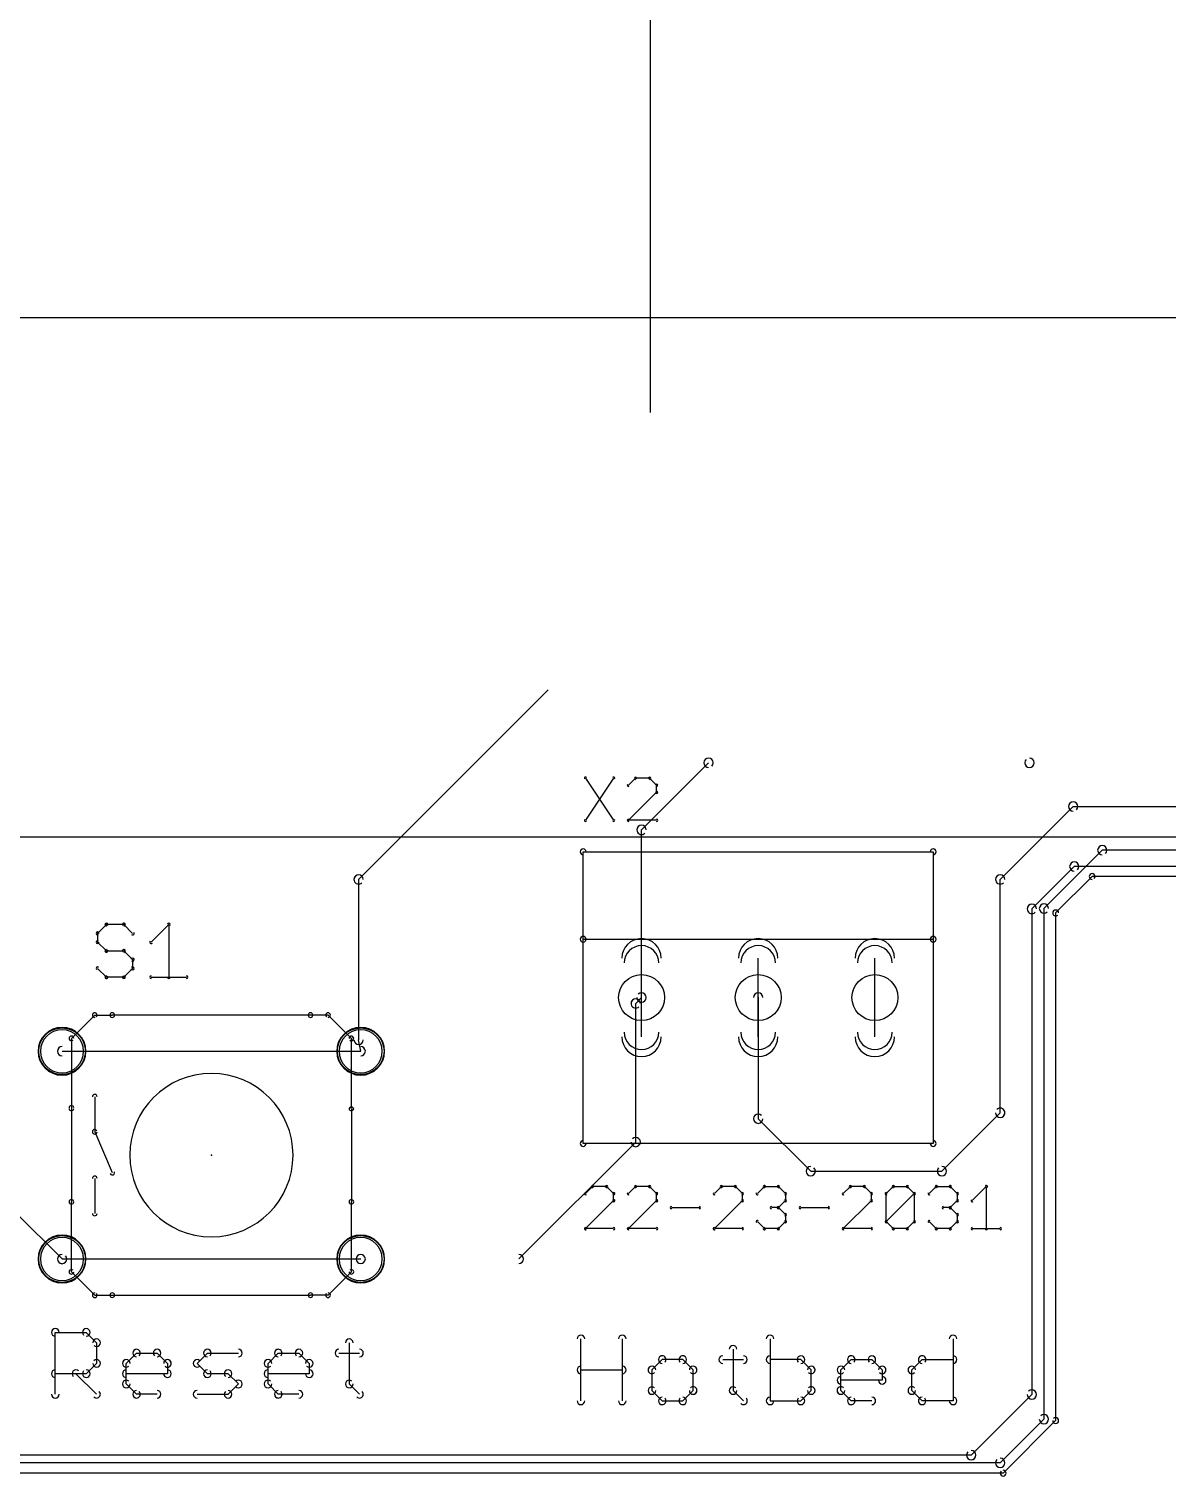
# Model space of a CAD drawing. Header units: millimetres. Extents: x 103 to 292, y -140 to -65.
# Drawn here: x 151.25 to 176.03, y -139.67 to -108.17 of the extents above; entities that cross this region are included whole.
import ezdxf

# ---------------------------------------------------------------- set-up
doc = ezdxf.new("R2010")
doc.units = ezdxf.units.MM
doc.layers.get('0').update_dxf_attribs({"linetype": 'CONTINUOUS', "lineweight": 0})
for name, color, linetype in [('1', 82, 'CONTINUOUS'), ('16', 175, 'CONTINUOUS'), ('17', 2, 'CONTINUOUS'), ('19', 53, 'CONTINUOUS'), ('20', 7, 'CONTINUOUS'), ('21', 253, 'CONTINUOUS'), ('23', 7, 'CONTINUOUS'), ('25', 253, 'CONTINUOUS'), ('27', 253, 'CONTINUOUS'), ('29', 253, 'CONTINUOUS'), ('30', 253, 'CONTINUOUS'), ('44', 253, 'CONTINUOUS'), ('51', 253, 'CONTINUOUS')]:
    doc.layers.add(name, color=color, linetype=linetype)

# ---------------------------------------------------------------- blocks, each defined once
blk = doc.blocks.new('ROUNDP')
blk.add_lwpolyline([(0, -0.25, 1), (0, 0.25, 1), (0, -0.25)], format="xyb")
blk = doc.blocks.new('LONGP100')
for points in [[(-0.5, 0.25, 1), (-0.5, -0.25, 1)], [(0.5, -0.25, 1), (0.5, 0.25, 1)]]:
    blk.add_lwpolyline(points, format="xyb")
blk.add_lwpolyline([(-0.5, 0), (0.5, 0)])

msp = doc.modelspace()

# ---------------------------------------------------------------- linework, layer by layer
at = {"layer": '1'}
for points in [[(164.7825, -105.7275), (164.7825, -116.5225)], [(174.0154, -126.4006), (173.0908, -127.3251)], [(257.1598, -126.4006), (174.0154, -126.4006)], [(173.0908, -127.3251), (173.0908, -137.8915)], [(173.0908, -137.8915), (171.77, -139.2123)], [(171.77, -139.2123), (125.542, -139.2123)]]:
    msp.add_lwpolyline(points, dxfattribs=at)
for points in [[(174.0154, -126.299, 1), (174.0154, -126.5022, 1)], [(174.0872, -126.4724, 1), (173.9436, -126.3287, 1)], [(173.1924, -127.3251, 1), (172.9892, -127.3251, 1)], [(173.019, -127.2533, 1), (173.1627, -127.397, 1)], [(172.9892, -137.8915, 1), (173.1924, -137.8915, 1)], [(173.1627, -137.9634, 1), (173.019, -137.8197, 1)], [(171.6982, -139.1405, 1), (171.8419, -139.2842, 1)], [(171.77, -139.3139, 1), (171.77, -139.1107, 1)]]:
    msp.add_lwpolyline(points, format="xyb", dxfattribs=at)
at = {"layer": '16'}
for points in [[(162.56, -122.555), (158.4325, -126.6825)], [(164.592, -125.603), (166.0525, -124.1425)], [(172.4025, -126.6825), (173.99, -125.095)], [(173.99, -125.095), (205.105, -125.095)], [(164.592, -129.2543), (164.592, -125.603)], [(174.625, -126.0475), (173.355, -127.3175)], [(256.54, -126.0475), (174.625, -126.0475)], [(158.4325, -126.6825), (158.4325, -130.175)], [(172.4025, -131.7625), (172.4025, -126.6825)], [(173.355, -127.3175), (173.355, -138.43)], [(164.465, -129.3812), (164.592, -129.2543)], [(164.465, -132.3975), (164.465, -129.3812)], [(167.132, -129.2543), (167.132, -131.8895)], [(151.9745, -130.4227), (158.477, -130.4227)], [(167.132, -131.8895), (168.275, -133.0325)], [(171.1325, -133.0325), (172.4025, -131.7625)], [(161.9187, -134.9438), (164.465, -132.3975)], [(168.275, -133.0325), (171.1325, -133.0325)], [(150.9522, -133.9215), (151.9745, -134.9438)], [(151.9745, -134.9438), (158.477, -134.9438)], [(173.355, -138.43), (172.4025, -139.3825)], [(172.4025, -139.3825), (125.095, -139.3825)]]:
    msp.add_lwpolyline(points, dxfattribs=at)
for points in [[(166.0525, -124.0409, 1), (166.0525, -124.2441, 1)], [(166.1243, -124.2143, 1), (165.9807, -124.0707, 1)], [(172.9657, -124.0707, 1), (173.1093, -124.2143, 1)], [(173.0375, -124.2441, 1), (173.0375, -124.0409, 1)], [(173.99, -124.9934, 1), (173.99, -125.1966, 1)], [(174.0618, -125.1668, 1), (173.9182, -125.0232, 1)], [(164.6936, -125.603, 1), (164.4904, -125.603, 1)], [(164.5202, -125.5312, 1), (164.6638, -125.6748, 1)], [(174.625, -125.9459, 1), (174.625, -126.1491, 1)], [(174.6968, -126.1193, 1), (174.5532, -125.9757, 1)], [(158.5341, -126.6825, 1), (158.3309, -126.6825, 1)], [(158.3607, -126.6107, 1), (158.5043, -126.7543, 1)], [(172.5041, -126.6825, 1), (172.3009, -126.6825, 1)], [(172.3307, -126.6107, 1), (172.4743, -126.7543, 1)], [(173.4566, -127.3175, 1), (173.2534, -127.3175, 1)], [(173.2832, -127.2457, 1), (173.4268, -127.3893, 1)], [(164.5666, -129.3812, 1), (164.3634, -129.3812, 1)], [(164.3932, -129.3094, 1), (164.5368, -129.4531, 1)], [(164.4904, -129.2543, 1), (164.6936, -129.2543, 1)], [(164.6638, -129.3261, 1), (164.5202, -129.1824, 1)], [(167.2336, -129.2543, 1), (167.0304, -129.2543, 1)], [(151.9745, -130.3211, 1), (151.9745, -130.5242, 1)], [(158.3309, -130.175, 1), (158.5341, -130.175, 1)], [(158.477, -130.5242, 1), (158.477, -130.3211, 1)], [(167.0304, -131.8895, 1), (167.2336, -131.8895, 1)], [(167.2038, -131.8177, 1), (167.0602, -131.9613, 1)], [(172.3009, -131.7625, 1), (172.5041, -131.7625, 1)], [(172.4743, -131.8343, 1), (172.3307, -131.6907, 1)], [(164.3634, -132.3975, 1), (164.5666, -132.3975, 1)], [(164.5368, -132.4693, 1), (164.3932, -132.3257, 1)], [(168.275, -132.9309, 1), (168.275, -133.1341, 1)], [(168.2032, -133.1043, 1), (168.3468, -132.9607, 1)], [(171.0607, -132.9607, 1), (171.2043, -133.1043, 1)], [(171.1325, -133.1341, 1), (171.1325, -132.9309, 1)], [(151.9745, -134.8423, 1), (151.9745, -135.0454, 1)], [(151.9027, -135.0157, 1), (152.0464, -134.872, 1)], [(158.477, -134.8423, 1), (158.477, -135.0454, 1)], [(158.477, -135.0454, 1), (158.477, -134.8423, 1)], [(161.9187, -135.0454, 1), (161.9187, -134.8423, 1)], [(173.2534, -138.43, 1), (173.4566, -138.43, 1)], [(173.4268, -138.5018, 1), (173.2832, -138.3582, 1)], [(172.3307, -139.3107, 1), (172.4743, -139.4543, 1)], [(172.4025, -139.4841, 1), (172.4025, -139.2809, 1)]]:
    msp.add_lwpolyline(points, format="xyb", dxfattribs=at)
at = {"layer": '19'}
msp.add_line((158.477, -130.4227), (158.4325, -130.175), dxfattribs=at)
at = {"layer": '20'}
for points in [[(174.4027, -126.619), (173.609, -127.4128)], [(256.7305, -126.619), (174.4027, -126.619)], [(173.609, -127.4128), (173.609, -138.4617)], [(173.609, -138.4617), (172.466, -139.6047)], [(172.466, -139.6047), (125.2538, -139.6047)]]:
    msp.add_lwpolyline(points, dxfattribs=at)
for points in [[(174.4027, -126.5555, 1), (174.4027, -126.6825, 1)], [(174.4477, -126.6639, 1), (174.3578, -126.5741, 1)], [(173.6725, -127.4128, 1), (173.5455, -127.4128, 1)], [(173.5641, -127.3678, 1), (173.6539, -127.4577, 1)], [(173.5455, -138.4617, 1), (173.6725, -138.4617, 1)], [(173.6539, -138.5067, 1), (173.5641, -138.4168, 1)], [(172.4211, -139.5598, 1), (172.5109, -139.6497, 1)], [(172.466, -139.6683, 1), (172.466, -139.5412, 1)]]:
    msp.add_lwpolyline(points, format="xyb", dxfattribs=at)
at = {"layer": '21'}
for points in [[(221.0093, -114.4618), (126.6093, -114.4618)], [(222.8093, -125.7618), (124.8093, -125.7618)], [(163.322, -126.0793), (170.942, -126.0793)], [(163.322, -127.9843), (163.322, -126.0793)], [(170.942, -126.0793), (170.942, -127.9843)], [(163.322, -132.4292), (163.322, -127.9843)], [(163.322, -127.9843), (170.942, -127.9843)], [(170.942, -127.9843), (170.942, -132.4292)], [(157.3847, -129.6353), (153.0668, -129.6353)], [(152.1778, -131.6552), (152.1778, -133.6993)], [(158.2738, -131.6852), (158.2738, -133.6993)], [(170.942, -132.4292), (163.322, -132.4292)], [(153.0668, -135.7313), (157.3847, -135.7313)], [(151.8285, -137.889), (151.8285, -136.5416)], [(151.8285, -136.5416), (152.5022, -136.5416)], [(152.5022, -136.5416), (152.7267, -136.7662)], [(163.2737, -138.0312), (163.2737, -136.6839)], [(164.172, -136.6839), (164.172, -138.0312)], [(167.39, -136.6839), (167.39, -138.0312)], [(171.3755, -136.6839), (171.3755, -138.0312)], [(152.7267, -136.7662), (152.7267, -137.2153)], [(153.3721, -137.2153), (153.5967, -136.9907)], [(153.5967, -136.9907), (154.0458, -136.9907)], [(154.0458, -136.9907), (154.2703, -137.2153)], [(154.9157, -137.2153), (155.1403, -136.9907)], [(155.1403, -136.9907), (155.8139, -136.9907)], [(156.4593, -137.2153), (156.6839, -136.9907)], [(156.6839, -136.9907), (157.133, -136.9907)], [(157.133, -136.9907), (157.3576, -137.2153)], [(158.0029, -136.9907), (158.452, -136.9907)], [(158.2275, -136.7662), (158.2275, -137.6644)], [(166.5855, -136.9084), (166.5855, -137.8067)], [(152.7267, -137.2153), (152.5022, -137.4399)], [(153.3721, -137.6644), (153.3721, -137.2153)], [(154.2703, -137.2153), (154.2703, -137.4399)], [(155.1403, -137.4399), (154.9157, -137.2153)], [(156.4593, -137.6644), (156.4593, -137.2153)], [(157.3576, -137.2153), (157.3576, -137.4399)], [(165.0419, -137.133), (164.8173, -137.3575)], [(165.491, -137.133), (165.0419, -137.133)], [(165.7156, -137.3575), (165.491, -137.133)], [(166.361, -137.133), (166.8101, -137.133)], [(168.0637, -137.133), (167.39, -137.133)], [(168.2883, -137.3575), (168.0637, -137.133)], [(168.9336, -137.3575), (169.1582, -137.133)], [(169.1582, -137.133), (169.6073, -137.133)], [(169.6073, -137.133), (169.8319, -137.3575)], [(170.4772, -137.3575), (170.7018, -137.133)], [(170.7018, -137.133), (171.3755, -137.133)], [(152.5022, -137.4399), (151.8285, -137.4399)], [(152.2776, -137.4399), (152.7267, -137.889)], [(154.2703, -137.4399), (153.3721, -137.4399)], [(155.5894, -137.4399), (155.1403, -137.4399)], [(155.8139, -137.6644), (155.5894, -137.4399)], [(157.3576, -137.4399), (156.4593, -137.4399)], [(163.2737, -137.3575), (164.172, -137.3575)], [(164.8173, -137.3575), (164.8173, -137.8067)], [(165.7156, -137.8067), (165.7156, -137.3575)], [(168.2883, -137.8067), (168.2883, -137.3575)], [(168.9336, -137.8067), (168.9336, -137.3575)], [(169.8319, -137.5821), (168.9336, -137.5821)], [(169.8319, -137.3575), (169.8319, -137.5821)], [(170.4772, -137.8067), (170.4772, -137.3575)], [(153.5967, -137.889), (153.3721, -137.6644)], [(154.0458, -137.889), (153.5967, -137.889)], [(154.9157, -137.889), (155.5894, -137.889)], [(155.5894, -137.889), (155.8139, -137.6644)], [(156.6839, -137.889), (156.4593, -137.6644)], [(157.133, -137.889), (156.6839, -137.889)], [(158.2275, -137.6644), (158.452, -137.889)], [(164.8173, -137.8067), (165.0419, -138.0312)], [(165.491, -138.0312), (165.7156, -137.8067)], [(166.5855, -137.8067), (166.8101, -138.0312)], [(168.0637, -138.0312), (168.2883, -137.8067)], [(169.1582, -138.0312), (168.9336, -137.8067)], [(170.7018, -138.0312), (170.4772, -137.8067)], [(165.0419, -138.0312), (165.491, -138.0312)], [(167.39, -138.0312), (168.0637, -138.0312)], [(169.6073, -138.0312), (169.1582, -138.0312)], [(171.3755, -138.0312), (170.7018, -138.0312)]]:
    msp.add_lwpolyline(points, dxfattribs=at)
for points in [[(163.322, -126.0157, 1), (163.322, -126.1428, 1)], [(163.3855, -126.0793, 1), (163.2585, -126.0793, 1)], [(171.0055, -126.0793, 1), (170.8785, -126.0793, 1)], [(170.942, -126.1428, 1), (170.942, -126.0157, 1)], [(163.322, -127.9207, 1), (163.322, -128.0478, 1)], [(163.3855, -127.9843, 1), (163.2585, -127.9843, 1)], [(163.2585, -127.9843, 1), (163.3855, -127.9843, 1)], [(171.0055, -127.9843, 1), (170.8785, -127.9843, 1)], [(170.8785, -127.9843, 1), (171.0055, -127.9843, 1)], [(170.942, -128.0478, 1), (170.942, -127.9207, 1)], [(153.0668, -129.5845, 1), (153.0668, -129.6861, 1)], [(157.3847, -129.6861, 1), (157.3847, -129.5845, 1)], [(155.2258, -134.4613, 1), (155.2258, -130.9052, 1), (155.2258, -134.4613)], [(152.2286, -131.6552, 1), (152.1269, -131.6552, 1)], [(158.3246, -131.6852, 1), (158.2229, -131.6852, 1)], [(163.322, -132.3657, 1), (163.322, -132.4928, 1)], [(163.2585, -132.4292, 1), (163.3855, -132.4292, 1)], [(170.8785, -132.4292, 1), (171.0055, -132.4292, 1)], [(170.942, -132.4928, 1), (170.942, -132.3657, 1)], [(152.1269, -133.6993, 1), (152.2286, -133.6993, 1)], [(158.2229, -133.6993, 1), (158.3246, -133.6993, 1)], [(153.0668, -135.6805, 1), (153.0668, -135.7821, 1)], [(157.3847, -135.7821, 1), (157.3847, -135.6805, 1)], [(151.9111, -136.5416, 1), (151.746, -136.5416, 1)], [(151.8285, -136.4591, 1), (151.8285, -136.6242, 1)], [(152.5605, -136.4833, 1), (152.4438, -136.6, 1)], [(152.5022, -136.6242, 1), (152.5022, -136.4591, 1)], [(152.8093, -136.7662, 1), (152.6442, -136.7662, 1)], [(158.31, -136.7662, 1), (158.1449, -136.7662, 1)], [(163.3563, -136.6839, 1), (163.1912, -136.6839, 1)], [(164.2545, -136.6839, 1), (164.0894, -136.6839, 1)], [(167.4726, -136.6839, 1), (167.3075, -136.6839, 1)], [(171.458, -136.6839, 1), (171.2929, -136.6839, 1)], [(152.6684, -136.8246, 1), (152.7851, -136.7078, 1)], [(153.5967, -136.9082, 1), (153.5967, -137.0733, 1)], [(153.655, -137.0491, 1), (153.5383, -136.9324, 1)], [(154.1042, -136.9324, 1), (153.9874, -137.0491, 1)], [(154.0458, -137.0733, 1), (154.0458, -136.9082, 1)], [(155.1403, -136.9082, 1), (155.1403, -137.0733, 1)], [(155.1986, -137.0491, 1), (155.0819, -136.9324, 1)], [(155.8139, -137.0733, 1), (155.8139, -136.9082, 1)], [(156.6839, -136.9082, 1), (156.6839, -137.0733, 1)], [(156.7422, -137.0491, 1), (156.6255, -136.9324, 1)], [(157.1914, -136.9324, 1), (157.0746, -137.0491, 1)], [(157.133, -137.0733, 1), (157.133, -136.9082, 1)], [(158.0029, -136.9082, 1), (158.0029, -137.0733, 1)], [(158.452, -137.0733, 1), (158.452, -136.9082, 1)], [(166.6681, -136.9084, 1), (166.503, -136.9084, 1)], [(152.6442, -137.2153, 1), (152.8093, -137.2153, 1)], [(152.7851, -137.2737, 1), (152.6684, -137.1569, 1)], [(153.3137, -137.1569, 1), (153.4305, -137.2737, 1)], [(153.4547, -137.2153, 1), (153.2896, -137.2153, 1)], [(154.3529, -137.2153, 1), (154.1878, -137.2153, 1)], [(154.212, -137.2737, 1), (154.3287, -137.1569, 1)], [(154.9741, -137.1569, 1), (154.8573, -137.2737, 1)], [(154.8573, -137.1569, 1), (154.9741, -137.2737, 1)], [(156.4009, -137.1569, 1), (156.5177, -137.2737, 1)], [(156.5419, -137.2153, 1), (156.3768, -137.2153, 1)], [(157.4401, -137.2153, 1), (157.275, -137.2153, 1)], [(157.2992, -137.2737, 1), (157.4159, -137.1569, 1)], [(163.2737, -137.275, 1), (163.2737, -137.4401, 1)], [(164.172, -137.4401, 1), (164.172, -137.275, 1)], [(164.8999, -137.3575, 1), (164.7348, -137.3575, 1)], [(164.759, -137.2992, 1), (164.8757, -137.4159, 1)], [(165.0419, -137.0504, 1), (165.0419, -137.2155, 1)], [(165.1003, -137.1914, 1), (164.9835, -137.0746, 1)], [(165.5494, -137.0746, 1), (165.4327, -137.1914, 1)], [(165.491, -137.2155, 1), (165.491, -137.0504, 1)], [(165.7981, -137.3575, 1), (165.633, -137.3575, 1)], [(165.6572, -137.4159, 1), (165.774, -137.2992, 1)], [(166.361, -137.0504, 1), (166.361, -137.2155, 1)], [(166.8101, -137.2155, 1), (166.8101, -137.0504, 1)], [(167.39, -137.0504, 1), (167.39, -137.2155, 1)], [(168.1221, -137.0746, 1), (168.0053, -137.1914, 1)], [(168.0637, -137.2155, 1), (168.0637, -137.0504, 1)], [(168.3708, -137.3575, 1), (168.2057, -137.3575, 1)], [(168.2299, -137.4159, 1), (168.3466, -137.2992, 1)], [(169.0162, -137.3575, 1), (168.8511, -137.3575, 1)], [(168.8753, -137.2992, 1), (168.992, -137.4159, 1)], [(169.1582, -137.0504, 1), (169.1582, -137.2155, 1)], [(169.2166, -137.1914, 1), (169.0998, -137.0746, 1)], [(169.6657, -137.0746, 1), (169.5489, -137.1914, 1)], [(169.6073, -137.2155, 1), (169.6073, -137.0504, 1)], [(169.9144, -137.3575, 1), (169.7493, -137.3575, 1)], [(169.7735, -137.4159, 1), (169.8902, -137.2992, 1)], [(170.5598, -137.3575, 1), (170.3947, -137.3575, 1)], [(170.4189, -137.2992, 1), (170.5356, -137.4159, 1)], [(170.7018, -137.0504, 1), (170.7018, -137.2155, 1)], [(170.7602, -137.1914, 1), (170.6434, -137.0746, 1)], [(171.3755, -137.2155, 1), (171.3755, -137.0504, 1)], [(151.8285, -137.3573, 1), (151.8285, -137.5224, 1)], [(152.336, -137.3815, 1), (152.2192, -137.4982, 1)], [(152.4438, -137.3815, 1), (152.5605, -137.4982, 1)], [(152.5022, -137.5224, 1), (152.5022, -137.3573, 1)], [(153.4305, -137.6061, 1), (153.3137, -137.7228, 1)], [(153.3721, -137.3573, 1), (153.3721, -137.5224, 1)], [(154.1878, -137.4399, 1), (154.3529, -137.4399, 1)], [(154.2703, -137.5224, 1), (154.2703, -137.3573, 1)], [(155.1403, -137.3573, 1), (155.1403, -137.5224, 1)], [(155.0819, -137.4982, 1), (155.1986, -137.3815, 1)], [(155.6478, -137.3815, 1), (155.531, -137.4982, 1)], [(155.5894, -137.5224, 1), (155.5894, -137.3573, 1)], [(155.8723, -137.7228, 1), (155.7556, -137.6061, 1)], [(155.7556, -137.7228, 1), (155.8723, -137.6061, 1)], [(156.5177, -137.6061, 1), (156.4009, -137.7228, 1)], [(156.4593, -137.3573, 1), (156.4593, -137.5224, 1)], [(157.275, -137.4399, 1), (157.4401, -137.4399, 1)], [(157.3576, -137.5224, 1), (157.3576, -137.3573, 1)], [(158.2859, -137.6061, 1), (158.1691, -137.7228, 1)], [(168.9336, -137.4996, 1), (168.9336, -137.6647, 1)], [(169.7493, -137.5821, 1), (169.9144, -137.5821, 1)], [(169.8319, -137.6647, 1), (169.8319, -137.4996, 1)], [(151.746, -137.889, 1), (151.9111, -137.889, 1)], [(152.6684, -137.9474, 1), (152.7851, -137.8306, 1)], [(153.2896, -137.6644, 1), (153.4547, -137.6644, 1)], [(153.5967, -137.8064, 1), (153.5967, -137.9715, 1)], [(153.5383, -137.9474, 1), (153.655, -137.8306, 1)], [(154.0458, -137.9715, 1), (154.0458, -137.8064, 1)], [(154.9157, -137.8064, 1), (154.9157, -137.9715, 1)], [(155.531, -137.8306, 1), (155.6478, -137.9474, 1)], [(155.5894, -137.9715, 1), (155.5894, -137.8064, 1)], [(156.3768, -137.6644, 1), (156.5419, -137.6644, 1)], [(156.6839, -137.8064, 1), (156.6839, -137.9715, 1)], [(156.6255, -137.9474, 1), (156.7422, -137.8306, 1)], [(157.133, -137.9715, 1), (157.133, -137.8064, 1)], [(158.1449, -137.6644, 1), (158.31, -137.6644, 1)], [(158.3937, -137.9474, 1), (158.5104, -137.8306, 1)], [(164.8757, -137.7483, 1), (164.759, -137.865, 1)], [(164.7348, -137.8067, 1), (164.8999, -137.8067, 1)], [(165.0419, -137.9487, 1), (165.0419, -138.1138, 1)], [(165.491, -138.1138, 1), (165.491, -137.9487, 1)], [(165.633, -137.8067, 1), (165.7981, -137.8067, 1)], [(165.774, -137.865, 1), (165.6572, -137.7483, 1)], [(166.6439, -137.7483, 1), (166.5271, -137.865, 1)], [(166.503, -137.8067, 1), (166.6681, -137.8067, 1)], [(167.39, -137.9487, 1), (167.39, -138.1138, 1)], [(168.0637, -138.1138, 1), (168.0637, -137.9487, 1)], [(168.2057, -137.8067, 1), (168.3708, -137.8067, 1)], [(168.3466, -137.865, 1), (168.2299, -137.7483, 1)], [(168.992, -137.7483, 1), (168.8753, -137.865, 1)], [(168.8511, -137.8067, 1), (169.0162, -137.8067, 1)], [(169.1582, -137.9487, 1), (169.1582, -138.1138, 1)], [(169.6073, -138.1138, 1), (169.6073, -137.9487, 1)], [(170.5356, -137.7483, 1), (170.4189, -137.865, 1)], [(170.3947, -137.8067, 1), (170.5598, -137.8067, 1)], [(170.7018, -137.9487, 1), (170.7018, -138.1138, 1)], [(171.3755, -138.1138, 1), (171.3755, -137.9487, 1)], [(163.1912, -138.0312, 1), (163.3563, -138.0312, 1)], [(164.0894, -138.0312, 1), (164.2545, -138.0312, 1)], [(164.9835, -138.0896, 1), (165.1003, -137.9728, 1)], [(165.4327, -137.9728, 1), (165.5494, -138.0896, 1)], [(166.7517, -138.0896, 1), (166.8684, -137.9728, 1)], [(167.3075, -138.0312, 1), (167.4726, -138.0312, 1)], [(168.0053, -137.9728, 1), (168.1221, -138.0896, 1)], [(169.0998, -138.0896, 1), (169.2166, -137.9728, 1)], [(170.6434, -138.0896, 1), (170.7602, -137.9728, 1)], [(171.2929, -138.0312, 1), (171.458, -138.0312, 1)]]:
    msp.add_lwpolyline(points, format="xyb", dxfattribs=at)
at = {"layer": '23'}
for p in [(167.132, -129.2543), (155.2258, -132.6833)]:
    msp.add_point(p, dxfattribs=at)
at = {"layer": '25'}
for points in [[(163.3939, -124.4642, 1), (163.3517, -124.4924, 1)], [(164.0041, -124.4924, 1), (163.9618, -124.4642, 1)], [(164.2904, -124.6128, 1), (164.3263, -124.6488, 1)], [(164.4608, -124.4529, 1), (164.4608, -124.5037, 1)], [(164.4788, -124.4962, 1), (164.4429, -124.4603, 1)], [(164.7839, -124.4603, 1), (164.7479, -124.4962, 1)], [(164.7659, -124.5037, 1), (164.7659, -124.4529, 1)], [(164.9438, -124.6308, 1), (164.893, -124.6308, 1)], [(164.9005, -124.6488, 1), (164.9364, -124.6128, 1)], [(164.893, -124.7833, 1), (164.9438, -124.7833, 1)], [(164.9364, -124.8013, 1), (164.9005, -124.7654, 1)], [(163.3517, -125.3794, 1), (163.3939, -125.4075, 1)], [(163.9618, -125.4075, 1), (164.0041, -125.3794, 1)], [(164.3083, -125.368, 1), (164.3083, -125.4189, 1)], [(164.2904, -125.3755, 1), (164.3263, -125.4114, 1)], [(164.9184, -125.4189, 1), (164.9184, -125.368, 1)], [(152.781, -127.8564, 1), (152.7175, -127.8564, 1)], [(152.7268, -127.834, 1), (152.7717, -127.8789, 1)], [(152.9399, -127.634, 1), (152.9399, -127.6975, 1)], [(152.9624, -127.6882, 1), (152.9175, -127.6433, 1)], [(153.3437, -127.6433, 1), (153.2988, -127.6882, 1)], [(153.3212, -127.6975, 1), (153.3212, -127.634, 1)], [(153.4894, -127.8789, 1), (153.5344, -127.834, 1)], [(154.3317, -127.6658, 1), (154.2682, -127.6658, 1)], [(154.3224, -127.6882, 1), (154.2775, -127.6433, 1)], [(152.7717, -128.0246, 1), (152.7268, -128.0696, 1)], [(152.7175, -128.0471, 1), (152.781, -128.0471, 1)], [(153.8962, -128.0246, 1), (153.9411, -128.0696, 1)], [(152.9399, -128.206, 1), (152.9399, -128.2695, 1)], [(152.9175, -128.2602, 1), (152.9624, -128.2153, 1)], [(153.3437, -128.2153, 1), (153.2988, -128.2602, 1)], [(153.3212, -128.2695, 1), (153.3212, -128.206, 1)], [(153.5436, -128.4284, 1), (153.4802, -128.4284, 1)], [(153.4894, -128.4509, 1), (153.5344, -128.406, 1)], [(152.7717, -128.5966, 1), (152.7268, -128.6415, 1)], [(152.9399, -128.778, 1), (152.9399, -128.8415, 1)], [(152.9175, -128.8322, 1), (152.9624, -128.7873, 1)], [(153.2988, -128.7873, 1), (153.3437, -128.8322, 1)], [(153.3212, -128.8415, 1), (153.3212, -128.778, 1)], [(153.4802, -128.6191, 1), (153.5436, -128.6191, 1)], [(153.5344, -128.6415, 1), (153.4894, -128.5966, 1)], [(153.9186, -128.778, 1), (153.9186, -128.8415, 1)], [(154.2682, -128.8098, 1), (154.3317, -128.8098, 1)], [(154.6813, -128.8415, 1), (154.6813, -128.778, 1)]]:
    msp.add_lwpolyline(points, format="xyb", dxfattribs=at)
for points in [[(163.3728, -124.4783), (163.9829, -125.3935)], [(163.9829, -124.4783), (163.3728, -125.3935)], [(164.4608, -124.4783), (164.3083, -124.6308)], [(164.7659, -124.4783), (164.4608, -124.4783)], [(164.9184, -124.6308), (164.7659, -124.4783)], [(164.9184, -124.7833), (164.9184, -124.6308)], [(164.3083, -125.3935), (164.9184, -124.7833)], [(164.9184, -125.3935), (164.3083, -125.3935)], [(152.9399, -127.6658), (152.7493, -127.8564)], [(152.7493, -127.8564), (152.7493, -128.0471)], [(153.3212, -127.6658), (152.9399, -127.6658)], [(153.5119, -127.8564), (153.3212, -127.6658)], [(153.9186, -128.0471), (154.3, -127.6658)], [(154.3, -127.6658), (154.3, -128.8098)], [(152.7493, -128.0471), (152.9399, -128.2378)], [(152.9399, -128.2378), (153.3212, -128.2378)], [(153.3212, -128.2378), (153.5119, -128.4284)], [(153.5119, -128.4284), (153.5119, -128.6191)], [(152.9399, -128.8098), (152.7493, -128.6191)], [(153.3212, -128.8098), (152.9399, -128.8098)], [(153.5119, -128.6191), (153.3212, -128.8098)], [(153.9186, -128.8098), (154.6813, -128.8098)]]:
    msp.add_lwpolyline(points, dxfattribs=at)
at = {"layer": '27'}
for points in [[(163.3548, -133.5028, 1), (163.3908, -133.5388, 1)], [(163.5253, -133.3429, 1), (163.5253, -133.3937, 1)], [(163.5433, -133.3862, 1), (163.5074, -133.3503, 1)], [(163.8484, -133.3503, 1), (163.8124, -133.3862, 1)], [(163.8304, -133.3937, 1), (163.8304, -133.3429, 1)], [(164.0083, -133.5208, 1), (163.9575, -133.5208, 1)], [(163.965, -133.5388, 1), (164.0009, -133.5028, 1)], [(164.2904, -133.5028, 1), (164.3263, -133.5388, 1)], [(164.4608, -133.3429, 1), (164.4608, -133.3937, 1)], [(164.4788, -133.3862, 1), (164.4429, -133.3503, 1)], [(164.7839, -133.3503, 1), (164.7479, -133.3862, 1)], [(164.7659, -133.3937, 1), (164.7659, -133.3429, 1)], [(164.9438, -133.5208, 1), (164.893, -133.5208, 1)], [(164.9005, -133.5388, 1), (164.9364, -133.5028, 1)], [(166.1614, -133.5028, 1), (166.1973, -133.5388, 1)], [(166.3319, -133.3429, 1), (166.3319, -133.3937, 1)], [(166.3498, -133.3862, 1), (166.3139, -133.3503, 1)], [(166.6549, -133.3503, 1), (166.619, -133.3862, 1)], [(166.6369, -133.3937, 1), (166.6369, -133.3429, 1)], [(166.8149, -133.5208, 1), (166.7641, -133.5208, 1)], [(166.7715, -133.5388, 1), (166.8074, -133.5028, 1)], [(167.0969, -133.5028, 1), (167.1328, -133.5388, 1)], [(167.2674, -133.3429, 1), (167.2674, -133.3937, 1)], [(167.2854, -133.3862, 1), (167.2494, -133.3503, 1)], [(167.5904, -133.3503, 1), (167.5545, -133.3862, 1)], [(167.5725, -133.3937, 1), (167.5725, -133.3429, 1)], [(167.7504, -133.5208, 1), (167.6996, -133.5208, 1)], [(167.707, -133.5388, 1), (167.743, -133.5028, 1)], [(168.968, -133.5028, 1), (169.0039, -133.5388, 1)], [(169.1384, -133.3429, 1), (169.1384, -133.3937, 1)], [(169.1564, -133.3862, 1), (169.1205, -133.3503, 1)], [(169.4615, -133.3503, 1), (169.4255, -133.3862, 1)], [(169.4435, -133.3937, 1), (169.4435, -133.3429, 1)], [(169.6214, -133.5208, 1), (169.5706, -133.5208, 1)], [(169.5781, -133.5388, 1), (169.614, -133.5028, 1)], [(169.9468, -133.5208, 1), (169.896, -133.5208, 1)], [(169.9035, -133.5028, 1), (169.9394, -133.5388, 1)], [(170.074, -133.3429, 1), (170.074, -133.3937, 1)], [(170.0919, -133.3862, 1), (170.056, -133.3503, 1)], [(170.397, -133.3503, 1), (170.3611, -133.3862, 1)], [(170.379, -133.3937, 1), (170.379, -133.3429, 1)], [(170.557, -133.5208, 1), (170.5062, -133.5208, 1)], [(170.5495, -133.5388, 1), (170.5136, -133.5028, 1)], [(170.5136, -133.5388, 1), (170.5495, -133.5028, 1)], [(170.839, -133.5028, 1), (170.8749, -133.5388, 1)], [(171.0095, -133.3429, 1), (171.0095, -133.3937, 1)], [(171.0274, -133.3862, 1), (170.9915, -133.3503, 1)], [(171.3325, -133.3503, 1), (171.2966, -133.3862, 1)], [(171.3145, -133.3937, 1), (171.3145, -133.3429, 1)], [(171.4925, -133.5208, 1), (171.4417, -133.5208, 1)], [(171.4491, -133.5388, 1), (171.485, -133.5028, 1)], [(172.1229, -133.3683, 1), (172.0721, -133.3683, 1)], [(172.1155, -133.3862, 1), (172.0796, -133.3503, 1)], [(163.9575, -133.6733, 1), (164.0083, -133.6733, 1)], [(164.0009, -133.6913, 1), (163.965, -133.6554, 1)], [(164.893, -133.6733, 1), (164.9438, -133.6733, 1)], [(164.9364, -133.6913, 1), (164.9005, -133.6554, 1)], [(165.2438, -133.8005, 1), (165.2438, -133.8513, 1)], [(165.854, -133.8513, 1), (165.854, -133.8005, 1)], [(166.7641, -133.6733, 1), (166.8149, -133.6733, 1)], [(166.8074, -133.6913, 1), (166.7715, -133.6554, 1)], [(167.4199, -133.8005, 1), (167.4199, -133.8513, 1)], [(167.5904, -133.8079, 1), (167.5545, -133.8438, 1)], [(167.5545, -133.8079, 1), (167.5904, -133.8438, 1)], [(167.5725, -133.8513, 1), (167.5725, -133.8005, 1)], [(167.6996, -133.6733, 1), (167.7504, -133.6733, 1)], [(167.743, -133.6913, 1), (167.707, -133.6554, 1)], [(168.0504, -133.8005, 1), (168.0504, -133.8513, 1)], [(168.6605, -133.8513, 1), (168.6605, -133.8005, 1)], [(169.5706, -133.6733, 1), (169.6214, -133.6733, 1)], [(169.614, -133.6913, 1), (169.5781, -133.6554, 1)], [(171.162, -133.8005, 1), (171.162, -133.8513, 1)], [(171.3325, -133.8079, 1), (171.2966, -133.8438, 1)], [(171.2966, -133.8079, 1), (171.3325, -133.8438, 1)], [(171.3145, -133.8513, 1), (171.3145, -133.8005, 1)], [(171.4417, -133.6733, 1), (171.4925, -133.6733, 1)], [(171.485, -133.6913, 1), (171.4491, -133.6554, 1)], [(171.7745, -133.6554, 1), (171.8104, -133.6913, 1)], [(167.1328, -134.113, 1), (167.0969, -134.1489, 1)], [(167.7504, -133.9784, 1), (167.6996, -133.9784, 1)], [(167.6996, -134.1309, 1), (167.7504, -134.1309, 1)], [(167.707, -133.9964, 1), (167.743, -133.9604, 1)], [(167.743, -134.1489, 1), (167.707, -134.113, 1)], [(169.896, -134.1309, 1), (169.9468, -134.1309, 1)], [(169.9394, -134.113, 1), (169.9035, -134.1489, 1)], [(169.9035, -134.113, 1), (169.9394, -134.1489, 1)], [(170.5062, -134.1309, 1), (170.557, -134.1309, 1)], [(170.5495, -134.1489, 1), (170.5136, -134.113, 1)], [(170.8749, -134.113, 1), (170.839, -134.1489, 1)], [(171.4925, -133.9784, 1), (171.4417, -133.9784, 1)], [(171.4417, -134.1309, 1), (171.4925, -134.1309, 1)], [(171.4491, -133.9964, 1), (171.485, -133.9604, 1)], [(171.485, -134.1489, 1), (171.4491, -134.113, 1)], [(163.3728, -134.2581, 1), (163.3728, -134.3089, 1)], [(163.3548, -134.2655, 1), (163.3908, -134.3014, 1)], [(163.9829, -134.3089, 1), (163.9829, -134.2581, 1)], [(164.3083, -134.2581, 1), (164.3083, -134.3089, 1)], [(164.2904, -134.2655, 1), (164.3263, -134.3014, 1)], [(164.9184, -134.3089, 1), (164.9184, -134.2581, 1)], [(166.1794, -134.2581, 1), (166.1794, -134.3089, 1)], [(166.1614, -134.2655, 1), (166.1973, -134.3014, 1)], [(166.7895, -134.3089, 1), (166.7895, -134.2581, 1)], [(167.2674, -134.2581, 1), (167.2674, -134.3089, 1)], [(167.2494, -134.3014, 1), (167.2854, -134.2655, 1)], [(167.5545, -134.2655, 1), (167.5904, -134.3014, 1)], [(167.5725, -134.3089, 1), (167.5725, -134.2581, 1)], [(168.9859, -134.2581, 1), (168.9859, -134.3089, 1)], [(168.968, -134.2655, 1), (169.0039, -134.3014, 1)], [(169.596, -134.3089, 1), (169.596, -134.2581, 1)], [(170.074, -134.2581, 1), (170.074, -134.3089, 1)], [(170.056, -134.3014, 1), (170.0919, -134.2655, 1)], [(170.3611, -134.2655, 1), (170.397, -134.3014, 1)], [(170.379, -134.3089, 1), (170.379, -134.2581, 1)], [(171.0095, -134.2581, 1), (171.0095, -134.3089, 1)], [(170.9915, -134.3014, 1), (171.0274, -134.2655, 1)], [(171.2966, -134.2655, 1), (171.3325, -134.3014, 1)], [(171.3145, -134.3089, 1), (171.3145, -134.2581, 1)], [(171.7925, -134.2581, 1), (171.7925, -134.3089, 1)], [(172.0721, -134.2835, 1), (172.1229, -134.2835, 1)], [(172.4026, -134.3089, 1), (172.4026, -134.2581, 1)]]:
    msp.add_lwpolyline(points, format="xyb", dxfattribs=at)
for points in [[(163.5253, -133.3683), (163.3728, -133.5208)], [(163.8304, -133.3683), (163.5253, -133.3683)], [(163.9829, -133.5208), (163.8304, -133.3683)], [(163.9829, -133.6733), (163.9829, -133.5208)], [(164.4608, -133.3683), (164.3083, -133.5208)], [(164.7659, -133.3683), (164.4608, -133.3683)], [(164.9184, -133.5208), (164.7659, -133.3683)], [(164.9184, -133.6733), (164.9184, -133.5208)], [(166.3319, -133.3683), (166.1794, -133.5208)], [(166.6369, -133.3683), (166.3319, -133.3683)], [(166.7895, -133.5208), (166.6369, -133.3683)], [(166.7895, -133.6733), (166.7895, -133.5208)], [(167.1149, -133.5208), (167.2674, -133.3683)], [(167.2674, -133.3683), (167.5725, -133.3683)], [(167.5725, -133.3683), (167.725, -133.5208)], [(167.725, -133.5208), (167.725, -133.6733)], [(169.1384, -133.3683), (168.9859, -133.5208)], [(169.4435, -133.3683), (169.1384, -133.3683)], [(169.596, -133.5208), (169.4435, -133.3683)], [(169.596, -133.6733), (169.596, -133.5208)], [(169.9214, -133.5208), (170.074, -133.3683)], [(169.9214, -134.1309), (169.9214, -133.5208)], [(169.9214, -134.1309), (170.5316, -133.5208)], [(170.074, -133.3683), (170.379, -133.3683)], [(170.379, -133.3683), (170.5316, -133.5208)], [(170.5316, -133.5208), (170.5316, -134.1309)], [(170.857, -133.5208), (171.0095, -133.3683)], [(171.0095, -133.3683), (171.3145, -133.3683)], [(171.3145, -133.3683), (171.4671, -133.5208)], [(171.4671, -133.5208), (171.4671, -133.6733)], [(171.7925, -133.6733), (172.0975, -133.3683)], [(172.0975, -133.3683), (172.0975, -134.2835)], [(163.3728, -134.2835), (163.9829, -133.6733)], [(164.3083, -134.2835), (164.9184, -133.6733)], [(165.2438, -133.8259), (165.854, -133.8259)], [(166.1794, -134.2835), (166.7895, -133.6733)], [(167.5725, -133.8259), (167.4199, -133.8259)], [(167.725, -133.6733), (167.5725, -133.8259)], [(167.5725, -133.8259), (167.725, -133.9784)], [(168.0504, -133.8259), (168.6605, -133.8259)], [(168.9859, -134.2835), (169.596, -133.6733)], [(171.3145, -133.8259), (171.162, -133.8259)], [(171.4671, -133.6733), (171.3145, -133.8259)], [(171.3145, -133.8259), (171.4671, -133.9784)], [(167.2674, -134.2835), (167.1149, -134.1309)], [(167.725, -134.1309), (167.5725, -134.2835)], [(167.725, -133.9784), (167.725, -134.1309)], [(170.074, -134.2835), (169.9214, -134.1309)], [(170.5316, -134.1309), (170.379, -134.2835)], [(171.0095, -134.2835), (170.857, -134.1309)], [(171.4671, -134.1309), (171.3145, -134.2835)], [(171.4671, -133.9784), (171.4671, -134.1309)], [(163.9829, -134.2835), (163.3728, -134.2835)], [(164.9184, -134.2835), (164.3083, -134.2835)], [(166.7895, -134.2835), (166.1794, -134.2835)], [(167.5725, -134.2835), (167.2674, -134.2835)], [(169.596, -134.2835), (168.9859, -134.2835)], [(170.379, -134.2835), (170.074, -134.2835)], [(171.3145, -134.2835), (171.0095, -134.2835)], [(171.7925, -134.2835), (172.4026, -134.2835)]]:
    msp.add_lwpolyline(points, dxfattribs=at)
at = {"layer": '44'}
for centre, radius in [((164.592, -129.2543), 0.5), ((167.132, -129.2543), 0.5), ((169.672, -129.2543), 0.5), ((151.9745, -130.4227), 0.508), ((158.477, -130.4227), 0.508), ((151.9745, -134.9438), 0.508), ((158.477, -134.9438), 0.508)]:
    msp.add_circle(centre, radius, dxfattribs=at)
at = {"layer": '51'}
for points in [[(152.6858, -129.6353), (152.1778, -130.1432)], [(152.6858, -129.6353), (153.0668, -129.6353)], [(157.7657, -129.6353), (157.3847, -129.6353)], [(158.2738, -130.1432), (157.7657, -129.6353)], [(152.1778, -130.1432), (152.1778, -131.6672)], [(158.2738, -131.6672), (158.2738, -130.1432)], [(152.6858, -131.4133), (152.6858, -132.1753)], [(152.6858, -132.1753), (153.0668, -133.0643)], [(152.6858, -133.1912), (152.6858, -133.9532)], [(152.1778, -135.2233), (152.1778, -133.6993)], [(158.2738, -135.2233), (158.2738, -133.6993)], [(152.6858, -135.7313), (152.1778, -135.2233)], [(157.7657, -135.7313), (158.2738, -135.2233)], [(152.6858, -135.7313), (153.0668, -135.7313)], [(157.7657, -135.7313), (157.3847, -135.7313)]]:
    msp.add_lwpolyline(points, dxfattribs=at)
for points in [[(152.6858, -129.5845, 1), (152.6858, -129.6861, 1)], [(152.7217, -129.6712, 1), (152.6498, -129.5993, 1)], [(153.0668, -129.6861, 1), (153.0668, -129.5845, 1)], [(157.3847, -129.5845, 1), (157.3847, -129.6861, 1)], [(157.8017, -129.5993, 1), (157.7298, -129.6712, 1)], [(157.7657, -129.6861, 1), (157.7657, -129.5845, 1)], [(152.2286, -130.1432, 1), (152.1269, -130.1432, 1)], [(152.1418, -130.1073, 1), (152.2137, -130.1792, 1)], [(158.3246, -130.1432, 1), (158.2229, -130.1432, 1)], [(158.2378, -130.1792, 1), (158.3097, -130.1073, 1)], [(152.7366, -131.4133, 1), (152.635, -131.4133, 1)], [(152.1269, -131.6672, 1), (152.2286, -131.6672, 1)], [(158.2229, -131.6672, 1), (158.3246, -131.6672, 1)], [(152.7324, -132.1552, 1), (152.6391, -132.1953, 1)], [(152.635, -132.1753, 1), (152.7366, -132.1753, 1)], [(152.7366, -133.1912, 1), (152.635, -133.1912, 1)], [(153.0201, -133.0843, 1), (153.1134, -133.0442, 1)], [(152.2286, -133.6993, 1), (152.1269, -133.6993, 1)], [(158.3246, -133.6993, 1), (158.2229, -133.6993, 1)], [(152.635, -133.9532, 1), (152.7366, -133.9532, 1)], [(152.2137, -135.1873, 1), (152.1418, -135.2592, 1)], [(152.1269, -135.2233, 1), (152.2286, -135.2233, 1)], [(158.2229, -135.2233, 1), (158.3246, -135.2233, 1)], [(158.3097, -135.2592, 1), (158.2378, -135.1873, 1)], [(152.6858, -135.6805, 1), (152.6858, -135.7821, 1)], [(152.6498, -135.7672, 1), (152.7217, -135.6953, 1)], [(153.0668, -135.7821, 1), (153.0668, -135.6805, 1)], [(157.3847, -135.6805, 1), (157.3847, -135.7821, 1)], [(157.7298, -135.6953, 1), (157.8017, -135.7672, 1)], [(157.7657, -135.7821, 1), (157.7657, -135.6805, 1)]]:
    msp.add_lwpolyline(points, format="xyb", dxfattribs=at)

# ---------------------------------------------------------------- block references
at = {"layer": '17', "xscale": 1.508, "yscale": 1.508, "rotation": 90}
for p in [(164.592, -129.2543), (164.592, -129.2543), (167.132, -129.2543), (167.132, -129.2543), (169.672, -129.2543), (169.672, -129.2543)]:
    msp.add_blockref('LONGP100', p, dxfattribs=at)
at = {"layer": '17', "xscale": 1.8796, "yscale": 1.8796}
for p in [(151.9745, -130.4227), (151.9745, -130.4227), (158.477, -130.4227), (158.477, -130.4227), (151.9745, -134.9438), (151.9745, -134.9438), (158.477, -134.9438), (158.477, -134.9438)]:
    msp.add_blockref('ROUNDP', p, dxfattribs=at)
at = {"layer": '29', "xscale": 1.7112, "yscale": 1.7112, "rotation": 90}
for p in [(164.592, -129.2543), (167.132, -129.2543), (169.672, -129.2543)]:
    msp.add_blockref('LONGP100', p, dxfattribs=at)
at = {"layer": '29', "xscale": 2.0828, "yscale": 2.0828}
for p in [(151.9745, -130.4227), (158.477, -130.4227), (151.9745, -134.9438), (158.477, -134.9438)]:
    msp.add_blockref('ROUNDP', p, dxfattribs=at)
at = {"layer": '30', "xscale": 1.7112, "yscale": 1.7112, "rotation": 90}
for p in [(164.592, -129.2543), (167.132, -129.2543), (169.672, -129.2543)]:
    msp.add_blockref('LONGP100', p, dxfattribs=at)
at = {"layer": '30', "xscale": 2.0828, "yscale": 2.0828}
for p in [(151.9745, -130.4227), (158.477, -130.4227), (151.9745, -134.9438), (158.477, -134.9438)]:
    msp.add_blockref('ROUNDP', p, dxfattribs=at)

doc.saveas('drawing.dxf')
